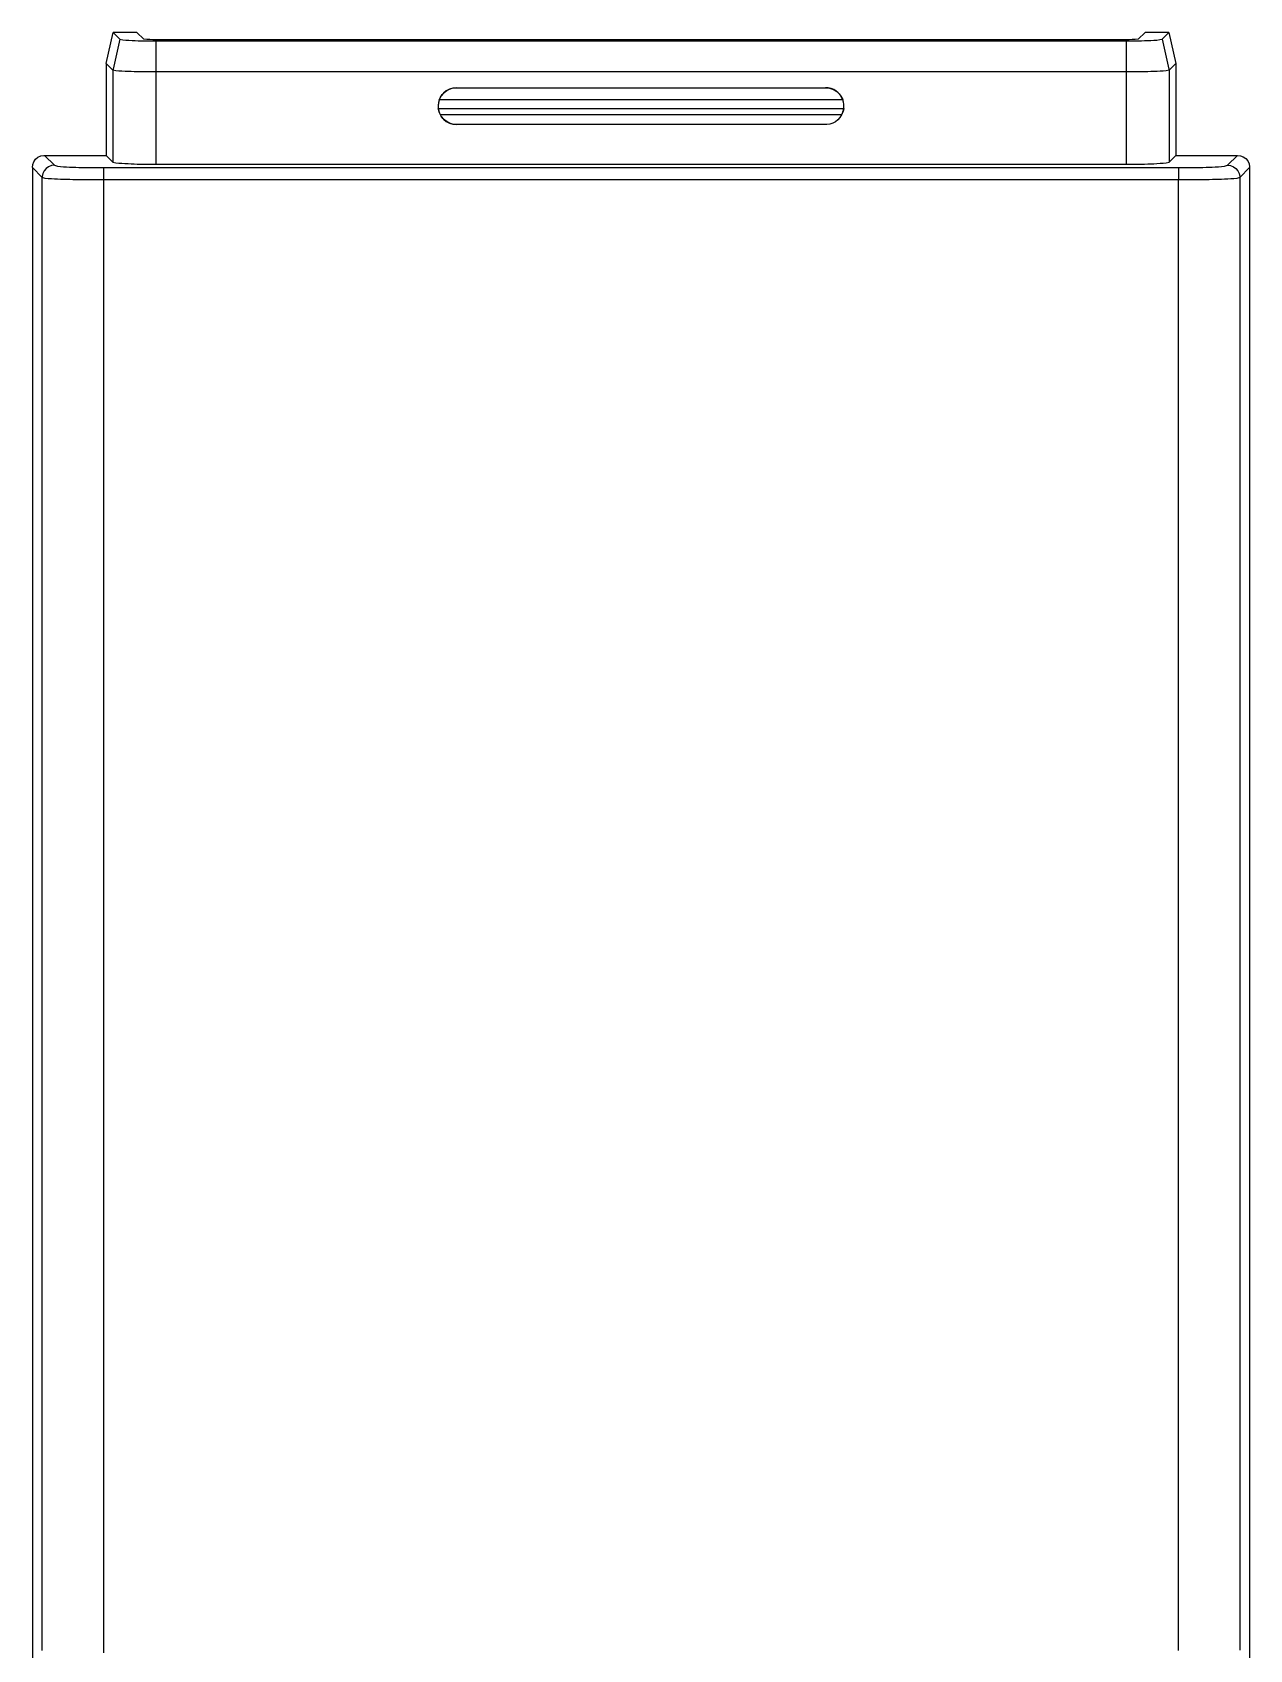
# Model space of a CAD drawing. Extents: x -9.9 to 9.9, y -50.6 to 2.
# Drawn here: x -9.9 to 9.9, y -24.3 to 2 of the extents above; entities that cross this region are included whole.
import ezdxf

# ---------------------------------------------------------------- set-up
doc = ezdxf.new("R2010")
doc.units = 0
doc.layers.get('0').update_dxf_attribs({"linetype": 'continuous'})

# ---------------------------------------------------------------- blocks, each defined once
blk = doc.blocks.new('PART__FEATURE046')
at = {"color": 0}
for p, q in [((-8.701, 1.494), (-8.586, 2)), ((-8.2, 2), (-8.586, 2)), ((-8.586, 2), (-8.476, 1.89)), ((-8.089, 1.889), (-8.2, 2)), ((-7.892, 1.861), (7.892, 1.861)), ((7.889, 1.879), (-7.889, 1.879)), ((8.2, 2), (8.089, 1.889)), ((8.586, 2), (8.2, 2)), ((8.476, 1.89), (8.586, 2)), ((8.586, 2), (8.701, 1.494)), ((-8.701, 1.494), (-8.701, 0)), ((-8.591, 1.385), (-8.701, 1.494)), ((-8.591, 1.385), (-8.591, -0.109)), ((7.892, 1.356), (-7.892, 1.356)), ((-7.892, 1.356), (-7.892, -0.144)), ((7.892, 1.356), (7.892, -0.144)), ((8.701, 1.494), (8.591, 1.385)), ((8.591, 1.385), (8.591, -0.109)), ((8.701, 1.494), (8.701, 0)), ((-3, 1.1), (3, 1.1)), ((3.283, 0.9), (-3.283, 0.9)), ((-3.298, 0.762), (3.298, 0.762)), ((3.263, 0.656), (-3.263, 0.656)), ((3, 0.5), (-3, 0.5)), ((-9.7, 0), (-8.701, 0)), ((-8.701, 0), (-8.591, -0.109)), ((8.591, -0.109), (8.701, 0)), ((8.701, 0), (9.7, 0)), ((-9.9, -0.2), (-9.9, -49.6)), ((-9.74, -0.36), (-9.9, -0.2)), ((-9.7, 0), (-9.54, -0.16)), ((-8.741, -0.2), (8.741, -0.2)), ((-7.892, -0.144), (7.892, -0.144)), ((9.54, -0.16), (9.7, 0)), ((9.9, -0.2), (9.74, -0.36)), ((9.9, -0.2), (9.9, -49.6)), ((8.741, -0.399), (-8.741, -0.399))]:
    blk.add_line(p, q, dxfattribs=at)
for points in [[(-8.476, 1.89), (-8.487, 1.841), (-8.498, 1.792), (-8.509, 1.743), (-8.52, 1.695), (-8.531, 1.646), (-8.543, 1.597), (-8.554, 1.548), (-8.565, 1.5), (-8.576, 1.451), (-8.587, 1.402), (-8.591, 1.385)], [(-8.476, 1.89), (-8.427, 1.879), (-8.377, 1.874), (-8.328, 1.871), (-8.278, 1.868), (-8.228, 1.866), (-8.178, 1.864), (-8.128, 1.863), (-8.078, 1.862), (-8.028, 1.861), (-7.978, 1.861), (-7.928, 1.861), (-7.892, 1.861)], [(-7.889, 1.879), (-7.939, 1.88), (-7.989, 1.881), (-8.039, 1.883), (-8.089, 1.889), (-8.089, 1.889)], [(-7.892, 1.861), (-7.892, 1.811), (-7.892, 1.761), (-7.892, 1.711), (-7.892, 1.661), (-7.892, 1.611), (-7.892, 1.561), (-7.892, 1.511), (-7.892, 1.461), (-7.892, 1.411), (-7.892, 1.361), (-7.892, 1.356)], [(8.089, 1.889), (8.04, 1.883), (7.99, 1.881), (7.94, 1.88), (7.89, 1.879), (7.889, 1.879)], [(7.892, 1.861), (7.942, 1.861), (7.992, 1.861), (8.042, 1.862), (8.092, 1.862), (8.142, 1.864), (8.192, 1.865), (8.242, 1.867), (8.292, 1.869), (8.342, 1.872), (8.392, 1.875), (8.441, 1.881), (8.476, 1.89)], [(7.892, 1.861), (7.892, 1.811), (7.892, 1.761), (7.892, 1.711), (7.892, 1.661), (7.892, 1.611), (7.892, 1.561), (7.892, 1.511), (7.892, 1.461), (7.892, 1.411), (7.892, 1.356)], [(8.476, 1.89), (8.487, 1.841), (8.498, 1.792), (8.509, 1.743), (8.52, 1.695), (8.531, 1.646), (8.543, 1.597), (8.554, 1.548), (8.565, 1.5), (8.576, 1.451), (8.587, 1.402), (8.591, 1.385)], [(-7.892, 1.356), (-7.942, 1.356), (-7.992, 1.356), (-8.042, 1.357), (-8.092, 1.357), (-8.142, 1.358), (-8.192, 1.359), (-8.242, 1.36), (-8.292, 1.361), (-8.342, 1.363), (-8.392, 1.365), (-8.442, 1.368), (-8.492, 1.371), (-8.541, 1.375), (-8.59, 1.384), (-8.591, 1.385)], [(8.591, 1.385), (8.542, 1.375), (8.492, 1.371), (8.443, 1.368), (8.393, 1.365), (8.343, 1.363), (8.293, 1.361), (8.243, 1.36), (8.193, 1.359), (8.143, 1.358), (8.093, 1.357), (8.043, 1.357), (7.993, 1.356), (7.943, 1.356), (7.893, 1.356), (7.892, 1.356)], [(-3.283, 0.9), (-3.262, 0.946), (-3.234, 0.987), (-3.2, 1.023), (-3.16, 1.054), (-3.116, 1.077), (-3.069, 1.092), (-3.019, 1.099), (-3, 1.1)], [(3, 1.1), (3.05, 1.096), (3.098, 1.084), (3.144, 1.063), (3.185, 1.036), (3.222, 1.002), (3.252, 0.962), (3.276, 0.918), (3.283, 0.9)], [(-3.263, 0.656), (-3.283, 0.702), (-3.296, 0.75), (-3.298, 0.762)], [(-3, 0.5), (-3.05, 0.504), (-3.098, 0.517), (-3.144, 0.537), (-3.186, 0.564), (-3.222, 0.598), (-3.252, 0.638), (-3.263, 0.656)], [(3.263, 0.656), (3.236, 0.614), (3.202, 0.578), (3.162, 0.547), (3.118, 0.524), (3.07, 0.508), (3.021, 0.501), (3, 0.5)], [(3.298, 0.762), (3.287, 0.713), (3.269, 0.667), (3.263, 0.656)], [(-9.9, -0.2), (-9.894, -0.15), (-9.876, -0.104), (-9.846, -0.063), (-9.808, -0.031), (-9.763, -0.01), (-9.714, 0), (-9.7, 0)], [(9.7, 0), (9.75, -0.006), (9.796, -0.024), (9.837, -0.054), (9.869, -0.092), (9.89, -0.137), (9.9, -0.186), (9.9, -0.2)], [(-9.54, -0.16), (-9.59, -0.166), (-9.636, -0.185), (-9.677, -0.214), (-9.708, -0.252), (-9.73, -0.298), (-9.74, -0.346), (-9.74, -0.36)], [(-9.54, -0.16), (-9.493, -0.175), (-9.444, -0.182), (-9.394, -0.186), (-9.344, -0.189), (-9.294, -0.192), (-9.244, -0.194), (-9.194, -0.195), (-9.144, -0.196), (-9.094, -0.197), (-9.044, -0.198), (-8.994, -0.199), (-8.944, -0.199), (-8.894, -0.199), (-8.844, -0.2), (-8.794, -0.2), (-8.744, -0.2), (-8.741, -0.2)], [(-8.741, -0.2), (-8.741, -0.25), (-8.741, -0.3), (-8.741, -0.35), (-8.741, -0.399)], [(-8.591, -0.109), (-8.543, -0.121), (-8.493, -0.126), (-8.443, -0.13), (-8.393, -0.133), (-8.343, -0.135), (-8.293, -0.137), (-8.243, -0.139), (-8.193, -0.141), (-8.143, -0.142), (-8.093, -0.143), (-8.043, -0.143), (-7.993, -0.144), (-7.943, -0.144), (-7.893, -0.144), (-7.892, -0.144)], [(7.892, -0.144), (7.942, -0.144), (7.992, -0.144), (8.042, -0.143), (8.092, -0.143), (8.142, -0.142), (8.192, -0.141), (8.242, -0.139), (8.292, -0.138), (8.342, -0.136), (8.392, -0.133), (8.442, -0.13), (8.492, -0.126), (8.541, -0.121), (8.59, -0.11), (8.591, -0.109)], [(8.741, -0.2), (8.791, -0.2), (8.841, -0.2), (8.891, -0.199), (8.941, -0.199), (8.991, -0.199), (9.041, -0.198), (9.091, -0.197), (9.141, -0.196), (9.191, -0.195), (9.241, -0.194), (9.291, -0.192), (9.341, -0.189), (9.391, -0.186), (9.441, -0.182), (9.491, -0.176), (9.538, -0.162), (9.54, -0.16)], [(8.741, -0.2), (8.741, -0.25), (8.741, -0.3), (8.741, -0.35), (8.741, -0.399)], [(9.54, -0.16), (9.59, -0.166), (9.636, -0.185), (9.677, -0.214), (9.708, -0.252), (9.73, -0.298), (9.74, -0.346), (9.74, -0.36)], [(-9.74, -24.312), (-9.74, -24.262), (-9.74, -24.212), (-9.74, -24.162), (-9.74, -24.112), (-9.74, -24.062), (-9.74, -24.012), (-9.74, -23.962), (-9.74, -23.912), (-9.74, -23.862), (-9.74, -23.812), (-9.74, -23.762), (-9.74, -23.712), (-9.74, -23.662), (-9.74, -23.612), (-9.74, -23.562), (-9.74, -23.512), (-9.74, -23.462), (-9.74, -23.412), (-9.74, -23.362), (-9.74, -23.312), (-9.74, -23.262), (-9.74, -23.212), (-9.74, -23.162), (-9.74, -23.112), (-9.74, -23.062), (-9.74, -23.012), (-9.74, -22.962), (-9.74, -22.912), (-9.74, -22.862), (-9.74, -22.812), (-9.74, -22.762), (-9.74, -22.712), (-9.74, -22.662), (-9.74, -22.612), (-9.74, -22.562), (-9.74, -22.512), (-9.74, -22.462), (-9.74, -22.412), (-9.74, -22.362), (-9.74, -22.312), (-9.74, -22.262), (-9.74, -22.212), (-9.74, -22.162), (-9.74, -22.112), (-9.74, -22.062), (-9.74, -22.012), (-9.74, -21.962), (-9.74, -21.912), (-9.74, -21.862), (-9.74, -21.812), (-9.74, -21.762), (-9.74, -21.712), (-9.74, -21.662), (-9.74, -21.612), (-9.74, -21.562), (-9.74, -21.512), (-9.74, -21.462), (-9.74, -21.412), (-9.74, -21.362), (-9.74, -21.312), (-9.74, -21.262), (-9.74, -21.212), (-9.74, -21.162), (-9.74, -21.112), (-9.74, -21.062), (-9.74, -21.012), (-9.74, -20.962), (-9.74, -20.912), (-9.74, -20.862), (-9.74, -20.812), (-9.74, -20.762), (-9.74, -20.712), (-9.74, -20.662), (-9.74, -20.612), (-9.74, -20.562), (-9.74, -20.512), (-9.74, -20.462), (-9.74, -20.412), (-9.74, -20.362), (-9.74, -20.312), (-9.74, -20.262), (-9.74, -20.212), (-9.74, -20.162), (-9.74, -20.112), (-9.74, -20.062), (-9.74, -20.012), (-9.74, -19.962), (-9.74, -19.912), (-9.74, -19.862), (-9.74, -19.812), (-9.74, -19.762), (-9.74, -19.712), (-9.74, -19.662), (-9.74, -19.612), (-9.74, -19.562), (-9.74, -19.512), (-9.74, -19.462), (-9.74, -19.412), (-9.74, -19.362), (-9.74, -19.312), (-9.74, -19.262), (-9.74, -19.212), (-9.74, -19.162), (-9.74, -19.112), (-9.74, -19.062), (-9.74, -19.012), (-9.74, -18.962), (-9.74, -18.912), (-9.74, -18.862), (-9.74, -18.812), (-9.74, -18.762), (-9.74, -18.712), (-9.74, -18.662), (-9.74, -18.612), (-9.74, -18.562), (-9.74, -18.512), (-9.74, -18.462), (-9.74, -18.412), (-9.74, -18.362), (-9.74, -18.312), (-9.74, -18.262), (-9.74, -18.212), (-9.74, -18.162), (-9.74, -18.112), (-9.74, -18.062), (-9.74, -18.012), (-9.74, -17.962), (-9.74, -17.912), (-9.74, -17.862), (-9.74, -17.812), (-9.74, -17.762), (-9.74, -17.712), (-9.74, -17.662), (-9.74, -17.612), (-9.74, -17.562), (-9.74, -17.512), (-9.74, -17.462), (-9.74, -17.412), (-9.74, -17.362), (-9.74, -17.312), (-9.74, -17.262), (-9.74, -17.212), (-9.74, -17.162), (-9.74, -17.112), (-9.74, -17.062), (-9.74, -17.012), (-9.74, -16.962), (-9.74, -16.912), (-9.74, -16.862), (-9.74, -16.812), (-9.74, -16.762), (-9.74, -16.712), (-9.74, -16.662), (-9.74, -16.612), (-9.74, -16.562), (-9.74, -16.512), (-9.74, -16.462), (-9.74, -16.412), (-9.74, -16.362), (-9.74, -16.312), (-9.74, -16.262), (-9.74, -16.212), (-9.74, -16.162), (-9.74, -16.112), (-9.74, -16.062), (-9.74, -16.012), (-9.74, -15.962), (-9.74, -15.912), (-9.74, -15.862), (-9.74, -15.812), (-9.74, -15.762), (-9.74, -15.712), (-9.74, -15.662), (-9.74, -15.612), (-9.74, -15.562), (-9.74, -15.512), (-9.74, -15.462), (-9.74, -15.412), (-9.74, -15.362), (-9.74, -15.312), (-9.74, -15.262), (-9.74, -15.212), (-9.74, -15.162), (-9.74, -15.112), (-9.74, -15.062), (-9.74, -15.012), (-9.74, -14.962), (-9.74, -14.912), (-9.74, -14.862), (-9.74, -14.812), (-9.74, -14.762), (-9.74, -14.712), (-9.74, -14.662), (-9.74, -14.612), (-9.74, -14.562), (-9.74, -14.512), (-9.74, -14.462), (-9.74, -14.412), (-9.74, -14.362), (-9.74, -14.312), (-9.74, -14.262), (-9.74, -14.212), (-9.74, -14.162), (-9.74, -14.112), (-9.74, -14.062), (-9.74, -14.012), (-9.74, -13.962), (-9.74, -13.912), (-9.74, -13.862), (-9.74, -13.812), (-9.74, -13.762), (-9.74, -13.712), (-9.74, -13.662), (-9.74, -13.612), (-9.74, -13.562), (-9.74, -13.512), (-9.74, -13.462), (-9.74, -13.412), (-9.74, -13.362), (-9.74, -13.312), (-9.74, -13.262), (-9.74, -13.212), (-9.74, -13.162), (-9.74, -13.112), (-9.74, -13.062), (-9.74, -13.012), (-9.74, -12.962), (-9.74, -12.912), (-9.74, -12.862), (-9.74, -12.812), (-9.74, -12.762), (-9.74, -12.712), (-9.74, -12.662), (-9.74, -12.612), (-9.74, -12.562), (-9.74, -12.512), (-9.74, -12.462), (-9.74, -12.412), (-9.74, -12.362), (-9.74, -12.312), (-9.74, -12.262), (-9.74, -12.212), (-9.74, -12.162), (-9.74, -12.112), (-9.74, -12.062), (-9.74, -12.012), (-9.74, -11.962), (-9.74, -11.912), (-9.74, -11.862), (-9.74, -11.812), (-9.74, -11.762), (-9.74, -11.712), (-9.74, -11.662), (-9.74, -11.612), (-9.74, -11.562), (-9.74, -11.512), (-9.74, -11.462), (-9.74, -11.412), (-9.74, -11.362), (-9.74, -11.312), (-9.74, -11.262), (-9.74, -11.212), (-9.74, -11.162), (-9.74, -11.112), (-9.74, -11.062), (-9.74, -11.012), (-9.74, -10.962), (-9.74, -10.912), (-9.74, -10.862), (-9.74, -10.812), (-9.74, -10.762), (-9.74, -10.712), (-9.74, -10.662), (-9.74, -10.612), (-9.74, -10.562), (-9.74, -10.512), (-9.74, -10.462), (-9.74, -10.412), (-9.74, -10.362), (-9.74, -10.312), (-9.74, -10.262), (-9.74, -10.212), (-9.74, -10.162), (-9.74, -10.112), (-9.74, -10.062), (-9.74, -10.012), (-9.74, -9.962), (-9.74, -9.912), (-9.74, -9.862), (-9.74, -9.812), (-9.74, -9.762), (-9.74, -9.712), (-9.74, -9.662), (-9.74, -9.612), (-9.74, -9.562), (-9.74, -9.512), (-9.74, -9.462), (-9.74, -9.412), (-9.74, -9.362), (-9.74, -9.312), (-9.74, -9.262), (-9.74, -9.212), (-9.74, -9.162), (-9.74, -9.112), (-9.74, -9.062), (-9.74, -9.012), (-9.74, -8.962), (-9.74, -8.912), (-9.74, -8.862), (-9.74, -8.812), (-9.74, -8.762), (-9.74, -8.712), (-9.74, -8.662), (-9.74, -8.612), (-9.74, -8.562), (-9.74, -8.512), (-9.74, -8.462), (-9.74, -8.412), (-9.74, -8.362), (-9.74, -8.312), (-9.74, -8.262), (-9.74, -8.212), (-9.74, -8.162), (-9.74, -8.112), (-9.74, -8.062), (-9.74, -8.012), (-9.74, -7.962), (-9.74, -7.912), (-9.74, -7.862), (-9.74, -7.812), (-9.74, -7.762), (-9.74, -7.712), (-9.74, -7.662), (-9.74, -7.612), (-9.74, -7.562), (-9.74, -7.512), (-9.74, -7.462), (-9.74, -7.412), (-9.74, -7.362), (-9.74, -7.312), (-9.74, -7.262), (-9.74, -7.212), (-9.74, -7.162), (-9.74, -7.112), (-9.74, -7.062), (-9.74, -7.012), (-9.74, -6.962), (-9.74, -6.912), (-9.74, -6.862), (-9.74, -6.812), (-9.74, -6.762), (-9.74, -6.712), (-9.74, -6.662), (-9.74, -6.612), (-9.74, -6.562), (-9.74, -6.512), (-9.74, -6.462), (-9.74, -6.412), (-9.74, -6.362), (-9.74, -6.312), (-9.74, -6.262), (-9.74, -6.212), (-9.74, -6.162), (-9.74, -6.112), (-9.74, -6.062), (-9.74, -6.012), (-9.74, -5.962), (-9.74, -5.912), (-9.74, -5.862), (-9.74, -5.812), (-9.74, -5.762), (-9.74, -5.712), (-9.74, -5.662), (-9.74, -5.612), (-9.74, -5.562), (-9.74, -5.512), (-9.74, -5.462), (-9.74, -5.412), (-9.74, -5.362), (-9.74, -5.312), (-9.74, -5.262), (-9.74, -5.212), (-9.74, -5.162), (-9.74, -5.112), (-9.74, -5.062), (-9.74, -5.012), (-9.74, -4.962), (-9.74, -4.912), (-9.74, -4.862), (-9.74, -4.812), (-9.74, -4.762), (-9.74, -4.712), (-9.74, -4.662), (-9.74, -4.612), (-9.74, -4.562), (-9.74, -4.512), (-9.74, -4.462), (-9.74, -4.412), (-9.74, -4.362), (-9.74, -4.312), (-9.74, -4.262), (-9.74, -4.212), (-9.74, -4.162), (-9.74, -4.112), (-9.74, -4.062), (-9.74, -4.012), (-9.74, -3.962), (-9.74, -3.912), (-9.74, -3.862), (-9.74, -3.812), (-9.74, -3.762), (-9.74, -3.712), (-9.74, -3.662), (-9.74, -3.612), (-9.74, -3.562), (-9.74, -3.512), (-9.74, -3.462), (-9.74, -3.412), (-9.74, -3.362), (-9.74, -3.312), (-9.74, -3.262), (-9.74, -3.212), (-9.74, -3.162), (-9.74, -3.112), (-9.74, -3.062), (-9.74, -3.012), (-9.74, -2.962), (-9.74, -2.912), (-9.74, -2.862), (-9.74, -2.812), (-9.74, -2.762), (-9.74, -2.712), (-9.74, -2.662), (-9.74, -2.612), (-9.74, -2.562), (-9.74, -2.512), (-9.74, -2.462), (-9.74, -2.412), (-9.74, -2.362), (-9.74, -2.312), (-9.74, -2.262), (-9.74, -2.212), (-9.74, -2.162), (-9.74, -2.112), (-9.74, -2.062), (-9.74, -2.012), (-9.74, -1.962), (-9.74, -1.912), (-9.74, -1.862), (-9.74, -1.812), (-9.74, -1.762), (-9.74, -1.712), (-9.74, -1.662), (-9.74, -1.612), (-9.74, -1.562), (-9.74, -1.512), (-9.74, -1.462), (-9.74, -1.412), (-9.74, -1.362), (-9.74, -1.312), (-9.74, -1.262), (-9.74, -1.212), (-9.74, -1.162), (-9.74, -1.112), (-9.74, -1.062), (-9.74, -1.012), (-9.74, -0.962), (-9.74, -0.912), (-9.74, -0.862), (-9.74, -0.812), (-9.74, -0.762), (-9.74, -0.712), (-9.74, -0.662), (-9.74, -0.612), (-9.74, -0.562), (-9.74, -0.512), (-9.74, -0.462), (-9.74, -0.412), (-9.74, -0.362), (-9.74, -0.36)], [(-8.741, -0.399), (-8.791, -0.399), (-8.841, -0.399), (-8.891, -0.399), (-8.941, -0.399), (-8.991, -0.399), (-9.041, -0.398), (-9.091, -0.398), (-9.141, -0.397), (-9.191, -0.396), (-9.241, -0.396), (-9.291, -0.395), (-9.341, -0.394), (-9.391, -0.392), (-9.441, -0.391), (-9.491, -0.389), (-9.541, -0.387), (-9.591, -0.384), (-9.641, -0.38), (-9.691, -0.374), (-9.739, -0.361), (-9.74, -0.36)], [(-8.741, -0.399), (-8.741, -0.449), (-8.741, -0.499), (-8.741, -0.549), (-8.741, -0.599), (-8.741, -0.649), (-8.741, -0.699), (-8.741, -0.749), (-8.741, -0.799), (-8.741, -0.849), (-8.741, -0.899), (-8.741, -0.949), (-8.741, -0.999), (-8.741, -1.049), (-8.741, -1.099), (-8.741, -1.149), (-8.741, -1.199), (-8.741, -1.249), (-8.741, -1.299), (-8.741, -1.349), (-8.741, -1.399), (-8.741, -1.449), (-8.741, -1.499), (-8.741, -1.549), (-8.741, -1.599), (-8.741, -1.649), (-8.741, -1.699), (-8.741, -1.749), (-8.741, -1.799), (-8.741, -1.849), (-8.741, -1.899), (-8.741, -1.949), (-8.741, -1.999), (-8.741, -2.049), (-8.741, -2.099), (-8.741, -2.149), (-8.741, -2.199), (-8.741, -2.249), (-8.741, -2.299), (-8.741, -2.349), (-8.741, -2.399), (-8.741, -2.449), (-8.741, -2.499), (-8.741, -2.549), (-8.741, -2.599), (-8.741, -2.649), (-8.741, -2.699), (-8.741, -2.749), (-8.741, -2.799), (-8.741, -2.849), (-8.741, -2.899), (-8.741, -2.949), (-8.741, -2.999), (-8.741, -3.049), (-8.741, -3.099), (-8.741, -3.149), (-8.741, -3.199), (-8.741, -3.249), (-8.741, -3.299), (-8.741, -3.349), (-8.741, -3.399), (-8.741, -3.449), (-8.741, -3.499), (-8.741, -3.549), (-8.741, -3.599), (-8.741, -3.649), (-8.741, -3.699), (-8.741, -3.749), (-8.741, -3.799), (-8.741, -3.849), (-8.741, -3.899), (-8.741, -3.949), (-8.741, -3.999), (-8.741, -4.049), (-8.741, -4.099), (-8.741, -4.149), (-8.741, -4.199), (-8.741, -4.249), (-8.741, -4.299), (-8.741, -4.349), (-8.741, -4.399), (-8.741, -4.449), (-8.741, -4.499), (-8.741, -4.549), (-8.741, -4.599), (-8.741, -4.649), (-8.741, -4.699), (-8.741, -4.749), (-8.741, -4.799), (-8.741, -4.849), (-8.741, -4.899), (-8.741, -4.949), (-8.741, -4.999), (-8.741, -5.049), (-8.741, -5.099), (-8.741, -5.149), (-8.741, -5.199), (-8.741, -5.249), (-8.741, -5.299), (-8.741, -5.349), (-8.741, -5.399), (-8.741, -5.449), (-8.741, -5.499), (-8.741, -5.549), (-8.741, -5.599), (-8.741, -5.649), (-8.741, -5.699), (-8.741, -5.749), (-8.741, -5.799), (-8.741, -5.849), (-8.741, -5.899), (-8.741, -5.949), (-8.741, -5.999), (-8.741, -6.049), (-8.741, -6.099), (-8.741, -6.149), (-8.741, -6.199), (-8.741, -6.249), (-8.741, -6.299), (-8.741, -6.349), (-8.741, -6.399), (-8.741, -6.449), (-8.741, -6.499), (-8.741, -6.549), (-8.741, -6.599), (-8.741, -6.649), (-8.741, -6.699), (-8.741, -6.749), (-8.741, -6.799), (-8.741, -6.849), (-8.741, -6.899), (-8.741, -6.949), (-8.741, -6.999), (-8.741, -7.049), (-8.741, -7.099), (-8.741, -7.149), (-8.741, -7.199), (-8.741, -7.249), (-8.741, -7.299), (-8.741, -7.349), (-8.741, -7.399), (-8.741, -7.449), (-8.741, -7.499), (-8.741, -7.549), (-8.741, -7.599), (-8.741, -7.649), (-8.741, -7.699), (-8.741, -7.749), (-8.741, -7.799), (-8.741, -7.849), (-8.741, -7.899), (-8.741, -7.949), (-8.741, -7.999), (-8.741, -8.049), (-8.741, -8.099), (-8.741, -8.149), (-8.741, -8.199), (-8.741, -8.249), (-8.741, -8.299), (-8.741, -8.349), (-8.741, -8.399), (-8.741, -8.449), (-8.741, -8.499), (-8.741, -8.549), (-8.741, -8.599), (-8.741, -8.649), (-8.741, -8.699), (-8.741, -8.749), (-8.741, -8.799), (-8.741, -8.849), (-8.741, -8.899), (-8.741, -8.949), (-8.741, -8.999), (-8.741, -9.049), (-8.741, -9.099), (-8.741, -9.149), (-8.741, -9.199), (-8.741, -9.249), (-8.741, -9.299), (-8.741, -9.349), (-8.741, -9.399), (-8.741, -9.449), (-8.741, -9.499), (-8.741, -9.549), (-8.741, -9.599), (-8.741, -9.649), (-8.741, -9.699), (-8.741, -9.749), (-8.741, -9.799), (-8.741, -9.849), (-8.741, -9.899), (-8.741, -9.949), (-8.741, -9.999), (-8.741, -10.049), (-8.741, -10.099), (-8.741, -10.149), (-8.741, -10.199), (-8.741, -10.249), (-8.741, -10.299), (-8.741, -10.349), (-8.741, -10.399), (-8.741, -10.449), (-8.741, -10.499), (-8.741, -10.549), (-8.741, -10.599), (-8.741, -10.649), (-8.741, -10.699), (-8.741, -10.749), (-8.741, -10.799), (-8.741, -10.849), (-8.741, -10.899), (-8.741, -10.949), (-8.741, -10.999), (-8.741, -11.049), (-8.741, -11.099), (-8.741, -11.149), (-8.741, -11.199), (-8.741, -11.249), (-8.741, -11.299), (-8.741, -11.349), (-8.741, -11.399), (-8.741, -11.449), (-8.741, -11.499), (-8.741, -11.549), (-8.741, -11.599), (-8.741, -11.649), (-8.741, -11.699), (-8.741, -11.749), (-8.741, -11.799), (-8.741, -11.849), (-8.741, -11.899), (-8.741, -11.949), (-8.741, -11.999), (-8.741, -12.049), (-8.741, -12.099), (-8.741, -12.149), (-8.741, -12.199), (-8.741, -12.249), (-8.741, -12.299), (-8.741, -12.349), (-8.741, -12.399), (-8.741, -12.449), (-8.741, -12.499), (-8.741, -12.549), (-8.741, -12.599), (-8.741, -12.649), (-8.741, -12.699), (-8.741, -12.749), (-8.741, -12.799), (-8.741, -12.849), (-8.741, -12.899), (-8.741, -12.949), (-8.741, -12.999), (-8.741, -13.049), (-8.741, -13.099), (-8.741, -13.149), (-8.741, -13.199), (-8.741, -13.249), (-8.741, -13.299), (-8.741, -13.349), (-8.741, -13.399), (-8.741, -13.449), (-8.741, -13.499), (-8.741, -13.549), (-8.741, -13.599), (-8.741, -13.649), (-8.741, -13.699), (-8.741, -13.749), (-8.741, -13.799), (-8.741, -13.849), (-8.741, -13.899), (-8.741, -13.949), (-8.741, -13.999), (-8.741, -14.049), (-8.741, -14.099), (-8.741, -14.149), (-8.741, -14.199), (-8.741, -14.249), (-8.741, -14.299), (-8.741, -14.349), (-8.741, -14.399), (-8.741, -14.449), (-8.741, -14.499), (-8.741, -14.549), (-8.741, -14.599), (-8.741, -14.649), (-8.741, -14.699), (-8.741, -14.749), (-8.741, -14.799), (-8.741, -14.849), (-8.741, -14.899), (-8.741, -14.949), (-8.741, -14.999), (-8.741, -15.049), (-8.741, -15.099), (-8.741, -15.149), (-8.741, -15.199), (-8.741, -15.249), (-8.741, -15.299), (-8.741, -15.349), (-8.741, -15.399), (-8.741, -15.449), (-8.741, -15.499), (-8.741, -15.549), (-8.741, -15.599), (-8.741, -15.649), (-8.741, -15.699), (-8.741, -15.749), (-8.741, -15.799), (-8.741, -15.849), (-8.741, -15.899), (-8.741, -15.949), (-8.741, -15.999), (-8.741, -16.049), (-8.741, -16.099), (-8.741, -16.149), (-8.741, -16.199), (-8.741, -16.249), (-8.741, -16.299), (-8.741, -16.349), (-8.741, -16.399), (-8.741, -16.449), (-8.741, -16.499), (-8.741, -16.549), (-8.741, -16.599), (-8.741, -16.649), (-8.741, -16.699), (-8.741, -16.749), (-8.741, -16.799), (-8.741, -16.849), (-8.741, -16.899), (-8.741, -16.949), (-8.741, -16.999), (-8.741, -17.049), (-8.741, -17.099), (-8.741, -17.149), (-8.741, -17.199), (-8.741, -17.249), (-8.741, -17.299), (-8.741, -17.349), (-8.741, -17.399), (-8.741, -17.449), (-8.741, -17.499), (-8.741, -17.549), (-8.741, -17.599), (-8.741, -17.649), (-8.741, -17.699), (-8.741, -17.749), (-8.741, -17.799), (-8.741, -17.849), (-8.741, -17.899), (-8.741, -17.949), (-8.741, -17.999), (-8.741, -18.049), (-8.741, -18.099), (-8.741, -18.149), (-8.741, -18.199), (-8.741, -18.249), (-8.741, -18.299), (-8.741, -18.349), (-8.741, -18.399), (-8.741, -18.449), (-8.741, -18.499), (-8.741, -18.549), (-8.741, -18.599), (-8.741, -18.649), (-8.741, -18.699), (-8.741, -18.749), (-8.741, -18.799), (-8.741, -18.849), (-8.741, -18.899), (-8.741, -18.949), (-8.741, -18.999), (-8.741, -19.049), (-8.741, -19.099), (-8.741, -19.149), (-8.741, -19.199), (-8.741, -19.249), (-8.741, -19.299), (-8.741, -19.349), (-8.741, -19.399), (-8.741, -19.449), (-8.741, -19.499), (-8.741, -19.549), (-8.741, -19.599), (-8.741, -19.649), (-8.741, -19.699), (-8.741, -19.749), (-8.741, -19.799), (-8.741, -19.849), (-8.741, -19.899), (-8.741, -19.949), (-8.741, -19.999), (-8.741, -20.049), (-8.741, -20.099), (-8.741, -20.149), (-8.741, -20.199), (-8.741, -20.249), (-8.741, -20.299), (-8.741, -20.349), (-8.741, -20.399), (-8.741, -20.449), (-8.741, -20.499), (-8.741, -20.549), (-8.741, -20.599), (-8.741, -20.649), (-8.741, -20.699), (-8.741, -20.749), (-8.741, -20.799), (-8.741, -20.849), (-8.741, -20.899), (-8.741, -20.949), (-8.741, -20.999), (-8.741, -21.049), (-8.741, -21.099), (-8.741, -21.149), (-8.741, -21.199), (-8.741, -21.249), (-8.741, -21.299), (-8.741, -21.349), (-8.741, -21.399), (-8.741, -21.449), (-8.741, -21.499), (-8.741, -21.549), (-8.741, -21.599), (-8.741, -21.649), (-8.741, -21.699), (-8.741, -21.749), (-8.741, -21.799), (-8.741, -21.849), (-8.741, -21.899), (-8.741, -21.949), (-8.741, -21.999), (-8.741, -22.049), (-8.741, -22.099), (-8.741, -22.149), (-8.741, -22.199), (-8.741, -22.249), (-8.741, -22.299), (-8.741, -22.349), (-8.741, -22.399), (-8.741, -22.449), (-8.741, -22.499), (-8.741, -22.549), (-8.741, -22.599), (-8.741, -22.649), (-8.741, -22.699), (-8.741, -22.749), (-8.741, -22.799), (-8.741, -22.849), (-8.741, -22.899), (-8.741, -22.949), (-8.741, -22.999), (-8.741, -23.049), (-8.741, -23.099), (-8.741, -23.149), (-8.741, -23.199), (-8.741, -23.249), (-8.741, -23.299), (-8.741, -23.349), (-8.741, -23.399), (-8.741, -23.449), (-8.741, -23.499), (-8.741, -23.549), (-8.741, -23.599), (-8.741, -23.649), (-8.741, -23.699), (-8.741, -23.749), (-8.741, -23.799), (-8.741, -23.849), (-8.741, -23.899), (-8.741, -23.949), (-8.741, -23.999), (-8.741, -24.049), (-8.741, -24.099), (-8.741, -24.149), (-8.741, -24.199), (-8.741, -24.249), (-8.741, -24.299), (-8.741, -24.349)], [(9.74, -0.36), (9.693, -0.374), (9.643, -0.38), (9.593, -0.384), (9.543, -0.387), (9.493, -0.389), (9.443, -0.391), (9.393, -0.392), (9.343, -0.393), (9.293, -0.395), (9.243, -0.396), (9.193, -0.396), (9.143, -0.397), (9.093, -0.398), (9.043, -0.398), (8.993, -0.399), (8.943, -0.399), (8.893, -0.399), (8.843, -0.399), (8.793, -0.399), (8.743, -0.399), (8.741, -0.399)], [(8.741, -24.312), (8.741, -24.262), (8.741, -24.212), (8.741, -24.162), (8.741, -24.112), (8.741, -24.062), (8.741, -24.012), (8.741, -23.962), (8.741, -23.912), (8.741, -23.862), (8.741, -23.812), (8.741, -23.762), (8.741, -23.712), (8.741, -23.662), (8.741, -23.612), (8.741, -23.562), (8.741, -23.512), (8.741, -23.462), (8.741, -23.412), (8.741, -23.362), (8.741, -23.312), (8.741, -23.262), (8.741, -23.212), (8.741, -23.162), (8.741, -23.112), (8.741, -23.062), (8.741, -23.012), (8.741, -22.962), (8.741, -22.912), (8.741, -22.862), (8.741, -22.812), (8.741, -22.762), (8.741, -22.712), (8.741, -22.662), (8.741, -22.612), (8.741, -22.562), (8.741, -22.512), (8.741, -22.462), (8.741, -22.412), (8.741, -22.362), (8.741, -22.312), (8.741, -22.262), (8.741, -22.212), (8.741, -22.162), (8.741, -22.112), (8.741, -22.062), (8.741, -22.012), (8.741, -21.962), (8.741, -21.912), (8.741, -21.862), (8.741, -21.812), (8.741, -21.762), (8.741, -21.712), (8.741, -21.662), (8.741, -21.612), (8.741, -21.562), (8.741, -21.512), (8.741, -21.462), (8.741, -21.412), (8.741, -21.362), (8.741, -21.312), (8.741, -21.262), (8.741, -21.212), (8.741, -21.162), (8.741, -21.112), (8.741, -21.062), (8.741, -21.012), (8.741, -20.962), (8.741, -20.912), (8.741, -20.862), (8.741, -20.812), (8.741, -20.762), (8.741, -20.712), (8.741, -20.662), (8.741, -20.612), (8.741, -20.562), (8.741, -20.512), (8.741, -20.462), (8.741, -20.412), (8.741, -20.362), (8.741, -20.312), (8.741, -20.262), (8.741, -20.212), (8.741, -20.162), (8.741, -20.112), (8.741, -20.062), (8.741, -20.012), (8.741, -19.962), (8.741, -19.912), (8.741, -19.862), (8.741, -19.812), (8.741, -19.762), (8.741, -19.712), (8.741, -19.662), (8.741, -19.612), (8.741, -19.562), (8.741, -19.512), (8.741, -19.462), (8.741, -19.412), (8.741, -19.362), (8.741, -19.312), (8.741, -19.262), (8.741, -19.212), (8.741, -19.162), (8.741, -19.112), (8.741, -19.062), (8.741, -19.012), (8.741, -18.962), (8.741, -18.912), (8.741, -18.862), (8.741, -18.812), (8.741, -18.762), (8.741, -18.712), (8.741, -18.662), (8.741, -18.612), (8.741, -18.562), (8.741, -18.512), (8.741, -18.462), (8.741, -18.412), (8.741, -18.362), (8.741, -18.312), (8.741, -18.262), (8.741, -18.212), (8.741, -18.162), (8.741, -18.112), (8.741, -18.062), (8.741, -18.012), (8.741, -17.962), (8.741, -17.912), (8.741, -17.862), (8.741, -17.812), (8.741, -17.762), (8.741, -17.712), (8.741, -17.662), (8.741, -17.612), (8.741, -17.562), (8.741, -17.512), (8.741, -17.462), (8.741, -17.412), (8.741, -17.362), (8.741, -17.312), (8.741, -17.262), (8.741, -17.212), (8.741, -17.162), (8.741, -17.112), (8.741, -17.062), (8.741, -17.012), (8.741, -16.962), (8.741, -16.912), (8.741, -16.862), (8.741, -16.812), (8.741, -16.762), (8.741, -16.712), (8.741, -16.662), (8.741, -16.612), (8.741, -16.562), (8.741, -16.512), (8.741, -16.462), (8.741, -16.412), (8.741, -16.362), (8.741, -16.312), (8.741, -16.262), (8.741, -16.212), (8.741, -16.162), (8.741, -16.112), (8.741, -16.062), (8.741, -16.012), (8.741, -15.962), (8.741, -15.912), (8.741, -15.862), (8.741, -15.812), (8.741, -15.762), (8.741, -15.712), (8.741, -15.662), (8.741, -15.612), (8.741, -15.562), (8.741, -15.512), (8.741, -15.462), (8.741, -15.412), (8.741, -15.362), (8.741, -15.312), (8.741, -15.262), (8.741, -15.212), (8.741, -15.162), (8.741, -15.112), (8.741, -15.062), (8.741, -15.012), (8.741, -14.962), (8.741, -14.912), (8.741, -14.862), (8.741, -14.812), (8.741, -14.762), (8.741, -14.712), (8.741, -14.662), (8.741, -14.612), (8.741, -14.562), (8.741, -14.512), (8.741, -14.462), (8.741, -14.412), (8.741, -14.362), (8.741, -14.312), (8.741, -14.262), (8.741, -14.212), (8.741, -14.162), (8.741, -14.112), (8.741, -14.062), (8.741, -14.012), (8.741, -13.962), (8.741, -13.912), (8.741, -13.862), (8.741, -13.812), (8.741, -13.762), (8.741, -13.712), (8.741, -13.662), (8.741, -13.612), (8.741, -13.562), (8.741, -13.512), (8.741, -13.462), (8.741, -13.412), (8.741, -13.362), (8.741, -13.312), (8.741, -13.262), (8.741, -13.212), (8.741, -13.162), (8.741, -13.112), (8.741, -13.062), (8.741, -13.012), (8.741, -12.962), (8.741, -12.912), (8.741, -12.862), (8.741, -12.812), (8.741, -12.762), (8.741, -12.712), (8.741, -12.662), (8.741, -12.612), (8.741, -12.562), (8.741, -12.512), (8.741, -12.462), (8.741, -12.412), (8.741, -12.362), (8.741, -12.312), (8.741, -12.262), (8.741, -12.212), (8.741, -12.162), (8.741, -12.112), (8.741, -12.062), (8.741, -12.012), (8.741, -11.962), (8.741, -11.912), (8.741, -11.862), (8.741, -11.812), (8.741, -11.762), (8.741, -11.712), (8.741, -11.662), (8.741, -11.612), (8.741, -11.562), (8.741, -11.512), (8.741, -11.462), (8.741, -11.412), (8.741, -11.362), (8.741, -11.312), (8.741, -11.262), (8.741, -11.212), (8.741, -11.162), (8.741, -11.112), (8.741, -11.062), (8.741, -11.012), (8.741, -10.962), (8.741, -10.912), (8.741, -10.862), (8.741, -10.812), (8.741, -10.762), (8.741, -10.712), (8.741, -10.662), (8.741, -10.612), (8.741, -10.562), (8.741, -10.512), (8.741, -10.462), (8.741, -10.412), (8.741, -10.362), (8.741, -10.312), (8.741, -10.262), (8.741, -10.212), (8.741, -10.162), (8.741, -10.112), (8.741, -10.062), (8.741, -10.012), (8.741, -9.962), (8.741, -9.912), (8.741, -9.862), (8.741, -9.812), (8.741, -9.762), (8.741, -9.712), (8.741, -9.662), (8.741, -9.612), (8.741, -9.562), (8.741, -9.512), (8.741, -9.462), (8.741, -9.412), (8.741, -9.362), (8.741, -9.312), (8.741, -9.262), (8.741, -9.212), (8.741, -9.162), (8.741, -9.112), (8.741, -9.062), (8.741, -9.012), (8.741, -8.962), (8.741, -8.912), (8.741, -8.862), (8.741, -8.812), (8.741, -8.762), (8.741, -8.712), (8.741, -8.662), (8.741, -8.612), (8.741, -8.562), (8.741, -8.512), (8.741, -8.462), (8.741, -8.412), (8.741, -8.362), (8.741, -8.312), (8.741, -8.262), (8.741, -8.212), (8.741, -8.162), (8.741, -8.112), (8.741, -8.062), (8.741, -8.012), (8.741, -7.962), (8.741, -7.912), (8.741, -7.862), (8.741, -7.812), (8.741, -7.762), (8.741, -7.712), (8.741, -7.662), (8.741, -7.612), (8.741, -7.562), (8.741, -7.512), (8.741, -7.462), (8.741, -7.412), (8.741, -7.362), (8.741, -7.312), (8.741, -7.262), (8.741, -7.212), (8.741, -7.162), (8.741, -7.112), (8.741, -7.062), (8.741, -7.012), (8.741, -6.962), (8.741, -6.912), (8.741, -6.862), (8.741, -6.812), (8.741, -6.762), (8.741, -6.712), (8.741, -6.662), (8.741, -6.612), (8.741, -6.562), (8.741, -6.512), (8.741, -6.462), (8.741, -6.412), (8.741, -6.362), (8.741, -6.312), (8.741, -6.262), (8.741, -6.212), (8.741, -6.162), (8.741, -6.112), (8.741, -6.062), (8.741, -6.012), (8.741, -5.962), (8.741, -5.912), (8.741, -5.862), (8.741, -5.812), (8.741, -5.762), (8.741, -5.712), (8.741, -5.662), (8.741, -5.612), (8.741, -5.562), (8.741, -5.512), (8.741, -5.462), (8.741, -5.412), (8.741, -5.362), (8.741, -5.312), (8.741, -5.262), (8.741, -5.212), (8.741, -5.162), (8.741, -5.112), (8.741, -5.062), (8.741, -5.012), (8.741, -4.962), (8.741, -4.912), (8.741, -4.862), (8.741, -4.812), (8.741, -4.762), (8.741, -4.712), (8.741, -4.662), (8.741, -4.612), (8.741, -4.562), (8.741, -4.512), (8.741, -4.462), (8.741, -4.412), (8.741, -4.362), (8.741, -4.312), (8.741, -4.262), (8.741, -4.212), (8.741, -4.162), (8.741, -4.112), (8.741, -4.062), (8.741, -4.012), (8.741, -3.962), (8.741, -3.912), (8.741, -3.862), (8.741, -3.812), (8.741, -3.762), (8.741, -3.712), (8.741, -3.662), (8.741, -3.612), (8.741, -3.562), (8.741, -3.512), (8.741, -3.462), (8.741, -3.412), (8.741, -3.362), (8.741, -3.312), (8.741, -3.262), (8.741, -3.212), (8.741, -3.162), (8.741, -3.112), (8.741, -3.062), (8.741, -3.012), (8.741, -2.962), (8.741, -2.912), (8.741, -2.862), (8.741, -2.812), (8.741, -2.762), (8.741, -2.712), (8.741, -2.662), (8.741, -2.612), (8.741, -2.562), (8.741, -2.512), (8.741, -2.462), (8.741, -2.412), (8.741, -2.362), (8.741, -2.312), (8.741, -2.262), (8.741, -2.212), (8.741, -2.162), (8.741, -2.112), (8.741, -2.062), (8.741, -2.012), (8.741, -1.962), (8.741, -1.912), (8.741, -1.862), (8.741, -1.812), (8.741, -1.762), (8.741, -1.712), (8.741, -1.662), (8.741, -1.612), (8.741, -1.562), (8.741, -1.512), (8.741, -1.462), (8.741, -1.412), (8.741, -1.362), (8.741, -1.312), (8.741, -1.262), (8.741, -1.212), (8.741, -1.162), (8.741, -1.112), (8.741, -1.062), (8.741, -1.012), (8.741, -0.962), (8.741, -0.912), (8.741, -0.862), (8.741, -0.812), (8.741, -0.762), (8.741, -0.712), (8.741, -0.662), (8.741, -0.612), (8.741, -0.562), (8.741, -0.512), (8.741, -0.462), (8.741, -0.412), (8.741, -0.399)], [(9.74, -0.36), (9.74, -0.41), (9.74, -0.46), (9.74, -0.51), (9.74, -0.56), (9.74, -0.61), (9.74, -0.66), (9.74, -0.71), (9.74, -0.76), (9.74, -0.81), (9.74, -0.86), (9.74, -0.91), (9.74, -0.96), (9.74, -1.01), (9.74, -1.06), (9.74, -1.11), (9.74, -1.16), (9.74, -1.21), (9.74, -1.26), (9.74, -1.31), (9.74, -1.36), (9.74, -1.41), (9.74, -1.46), (9.74, -1.51), (9.74, -1.56), (9.74, -1.61), (9.74, -1.66), (9.74, -1.71), (9.74, -1.76), (9.74, -1.81), (9.74, -1.86), (9.74, -1.91), (9.74, -1.96), (9.74, -2.01), (9.74, -2.06), (9.74, -2.11), (9.74, -2.16), (9.74, -2.21), (9.74, -2.26), (9.74, -2.31), (9.74, -2.36), (9.74, -2.41), (9.74, -2.46), (9.74, -2.51), (9.74, -2.56), (9.74, -2.61), (9.74, -2.66), (9.74, -2.71), (9.74, -2.76), (9.74, -2.81), (9.74, -2.86), (9.74, -2.91), (9.74, -2.96), (9.74, -3.01), (9.74, -3.06), (9.74, -3.11), (9.74, -3.16), (9.74, -3.21), (9.74, -3.26), (9.74, -3.31), (9.74, -3.36), (9.74, -3.41), (9.74, -3.46), (9.74, -3.51), (9.74, -3.56), (9.74, -3.61), (9.74, -3.66), (9.74, -3.71), (9.74, -3.76), (9.74, -3.81), (9.74, -3.86), (9.74, -3.91), (9.74, -3.96), (9.74, -4.01), (9.74, -4.06), (9.74, -4.11), (9.74, -4.16), (9.74, -4.21), (9.74, -4.26), (9.74, -4.31), (9.74, -4.36), (9.74, -4.41), (9.74, -4.46), (9.74, -4.51), (9.74, -4.56), (9.74, -4.61), (9.74, -4.66), (9.74, -4.71), (9.74, -4.76), (9.74, -4.81), (9.74, -4.86), (9.74, -4.91), (9.74, -4.96), (9.74, -5.01), (9.74, -5.06), (9.74, -5.11), (9.74, -5.16), (9.74, -5.21), (9.74, -5.26), (9.74, -5.31), (9.74, -5.36), (9.74, -5.41), (9.74, -5.46), (9.74, -5.51), (9.74, -5.56), (9.74, -5.61), (9.74, -5.66), (9.74, -5.71), (9.74, -5.76), (9.74, -5.81), (9.74, -5.86), (9.74, -5.91), (9.74, -5.96), (9.74, -6.01), (9.74, -6.06), (9.74, -6.11), (9.74, -6.16), (9.74, -6.21), (9.74, -6.26), (9.74, -6.31), (9.74, -6.36), (9.74, -6.41), (9.74, -6.46), (9.74, -6.51), (9.74, -6.56), (9.74, -6.61), (9.74, -6.66), (9.74, -6.71), (9.74, -6.76), (9.74, -6.81), (9.74, -6.86), (9.74, -6.91), (9.74, -6.96), (9.74, -7.01), (9.74, -7.06), (9.74, -7.11), (9.74, -7.16), (9.74, -7.21), (9.74, -7.26), (9.74, -7.31), (9.74, -7.36), (9.74, -7.41), (9.74, -7.46), (9.74, -7.51), (9.74, -7.56), (9.74, -7.61), (9.74, -7.66), (9.74, -7.71), (9.74, -7.76), (9.74, -7.81), (9.74, -7.86), (9.74, -7.91), (9.74, -7.96), (9.74, -8.01), (9.74, -8.06), (9.74, -8.11), (9.74, -8.16), (9.74, -8.21), (9.74, -8.26), (9.74, -8.31), (9.74, -8.36), (9.74, -8.41), (9.74, -8.46), (9.74, -8.51), (9.74, -8.56), (9.74, -8.61), (9.74, -8.66), (9.74, -8.71), (9.74, -8.76), (9.74, -8.81), (9.74, -8.86), (9.74, -8.91), (9.74, -8.96), (9.74, -9.01), (9.74, -9.06), (9.74, -9.11), (9.74, -9.16), (9.74, -9.21), (9.74, -9.26), (9.74, -9.31), (9.74, -9.36), (9.74, -9.41), (9.74, -9.46), (9.74, -9.51), (9.74, -9.56), (9.74, -9.61), (9.74, -9.66), (9.74, -9.71), (9.74, -9.76), (9.74, -9.81), (9.74, -9.86), (9.74, -9.91), (9.74, -9.96), (9.74, -10.01), (9.74, -10.06), (9.74, -10.11), (9.74, -10.16), (9.74, -10.21), (9.74, -10.26), (9.74, -10.31), (9.74, -10.36), (9.74, -10.41), (9.74, -10.46), (9.74, -10.51), (9.74, -10.56), (9.74, -10.61), (9.74, -10.66), (9.74, -10.71), (9.74, -10.76), (9.74, -10.81), (9.74, -10.86), (9.74, -10.91), (9.74, -10.96), (9.74, -11.01), (9.74, -11.06), (9.74, -11.11), (9.74, -11.16), (9.74, -11.21), (9.74, -11.26), (9.74, -11.31), (9.74, -11.36), (9.74, -11.41), (9.74, -11.46), (9.74, -11.51), (9.74, -11.56), (9.74, -11.61), (9.74, -11.66), (9.74, -11.71), (9.74, -11.76), (9.74, -11.81), (9.74, -11.86), (9.74, -11.91), (9.74, -11.96), (9.74, -12.01), (9.74, -12.06), (9.74, -12.11), (9.74, -12.16), (9.74, -12.21), (9.74, -12.26), (9.74, -12.31), (9.74, -12.36), (9.74, -12.41), (9.74, -12.46), (9.74, -12.51), (9.74, -12.56), (9.74, -12.61), (9.74, -12.66), (9.74, -12.71), (9.74, -12.76), (9.74, -12.81), (9.74, -12.86), (9.74, -12.91), (9.74, -12.96), (9.74, -13.01), (9.74, -13.06), (9.74, -13.11), (9.74, -13.16), (9.74, -13.21), (9.74, -13.26), (9.74, -13.31), (9.74, -13.36), (9.74, -13.41), (9.74, -13.46), (9.74, -13.51), (9.74, -13.56), (9.74, -13.61), (9.74, -13.66), (9.74, -13.71), (9.74, -13.76), (9.74, -13.81), (9.74, -13.86), (9.74, -13.91), (9.74, -13.96), (9.74, -14.01), (9.74, -14.06), (9.74, -14.11), (9.74, -14.16), (9.74, -14.21), (9.74, -14.26), (9.74, -14.31), (9.74, -14.36), (9.74, -14.41), (9.74, -14.46), (9.74, -14.51), (9.74, -14.56), (9.74, -14.61), (9.74, -14.66), (9.74, -14.71), (9.74, -14.76), (9.74, -14.81), (9.74, -14.86), (9.74, -14.91), (9.74, -14.96), (9.74, -15.01), (9.74, -15.06), (9.74, -15.11), (9.74, -15.16), (9.74, -15.21), (9.74, -15.26), (9.74, -15.31), (9.74, -15.36), (9.74, -15.41), (9.74, -15.46), (9.74, -15.51), (9.74, -15.56), (9.74, -15.61), (9.74, -15.66), (9.74, -15.71), (9.74, -15.76), (9.74, -15.81), (9.74, -15.86), (9.74, -15.91), (9.74, -15.96), (9.74, -16.01), (9.74, -16.06), (9.74, -16.11), (9.74, -16.16), (9.74, -16.21), (9.74, -16.26), (9.74, -16.31), (9.74, -16.36), (9.74, -16.41), (9.74, -16.46), (9.74, -16.51), (9.74, -16.56), (9.74, -16.61), (9.74, -16.66), (9.74, -16.71), (9.74, -16.76), (9.74, -16.81), (9.74, -16.86), (9.74, -16.91), (9.74, -16.96), (9.74, -17.01), (9.74, -17.06), (9.74, -17.11), (9.74, -17.16), (9.74, -17.21), (9.74, -17.26), (9.74, -17.31), (9.74, -17.36), (9.74, -17.41), (9.74, -17.46), (9.74, -17.51), (9.74, -17.56), (9.74, -17.61), (9.74, -17.66), (9.74, -17.71), (9.74, -17.76), (9.74, -17.81), (9.74, -17.86), (9.74, -17.91), (9.74, -17.96), (9.74, -18.01), (9.74, -18.06), (9.74, -18.11), (9.74, -18.16), (9.74, -18.21), (9.74, -18.26), (9.74, -18.31), (9.74, -18.36), (9.74, -18.41), (9.74, -18.46), (9.74, -18.51), (9.74, -18.56), (9.74, -18.61), (9.74, -18.66), (9.74, -18.71), (9.74, -18.76), (9.74, -18.81), (9.74, -18.86), (9.74, -18.91), (9.74, -18.96), (9.74, -19.01), (9.74, -19.06), (9.74, -19.11), (9.74, -19.16), (9.74, -19.21), (9.74, -19.26), (9.74, -19.31), (9.74, -19.36), (9.74, -19.41), (9.74, -19.46), (9.74, -19.51), (9.74, -19.56), (9.74, -19.61), (9.74, -19.66), (9.74, -19.71), (9.74, -19.76), (9.74, -19.81), (9.74, -19.86), (9.74, -19.91), (9.74, -19.96), (9.74, -20.01), (9.74, -20.06), (9.74, -20.11), (9.74, -20.16), (9.74, -20.21), (9.74, -20.26), (9.74, -20.31), (9.74, -20.36), (9.74, -20.41), (9.74, -20.46), (9.74, -20.51), (9.74, -20.56), (9.74, -20.61), (9.74, -20.66), (9.74, -20.71), (9.74, -20.76), (9.74, -20.81), (9.74, -20.86), (9.74, -20.91), (9.74, -20.96), (9.74, -21.01), (9.74, -21.06), (9.74, -21.11), (9.74, -21.16), (9.74, -21.21), (9.74, -21.26), (9.74, -21.31), (9.74, -21.36), (9.74, -21.41), (9.74, -21.46), (9.74, -21.51), (9.74, -21.56), (9.74, -21.61), (9.74, -21.66), (9.74, -21.71), (9.74, -21.76), (9.74, -21.81), (9.74, -21.86), (9.74, -21.91), (9.74, -21.96), (9.74, -22.01), (9.74, -22.06), (9.74, -22.11), (9.74, -22.16), (9.74, -22.21), (9.74, -22.26), (9.74, -22.31), (9.74, -22.36), (9.74, -22.41), (9.74, -22.46), (9.74, -22.51), (9.74, -22.56), (9.74, -22.61), (9.74, -22.66), (9.74, -22.71), (9.74, -22.76), (9.74, -22.81), (9.74, -22.86), (9.74, -22.91), (9.74, -22.96), (9.74, -23.01), (9.74, -23.06), (9.74, -23.11), (9.74, -23.16), (9.74, -23.21), (9.74, -23.26), (9.74, -23.31), (9.74, -23.36), (9.74, -23.41), (9.74, -23.46), (9.74, -23.51), (9.74, -23.56), (9.74, -23.61), (9.74, -23.66), (9.74, -23.71), (9.74, -23.76), (9.74, -23.81), (9.74, -23.86), (9.74, -23.91), (9.74, -23.96), (9.74, -24.01), (9.74, -24.06), (9.74, -24.11), (9.74, -24.16), (9.74, -24.21), (9.74, -24.26), (9.74, -24.31)]]:
    blk.add_lwpolyline(points, dxfattribs=at)
for centre, start, end in [((-3, 0.8), 90, -180), ((3, 0.8), 19.4712, 90), ((-3, 0.8), 160.5288, -180), ((-3, 0.8), 180, -172.7484), ((-3, 0.8), -180, -90), ((3, 0.8), -7.2516, 19.4712), ((3, 0.8), -28.671, -7.2516)]:
    blk.add_arc(centre, 0.3, start, end, dxfattribs=at)

msp = doc.modelspace()

# ---------------------------------------------------------------- block references
at = {"color": 0}
msp.add_blockref('PART__FEATURE046', (0, 0), dxfattribs=at)

doc.saveas('drawing.dxf')
